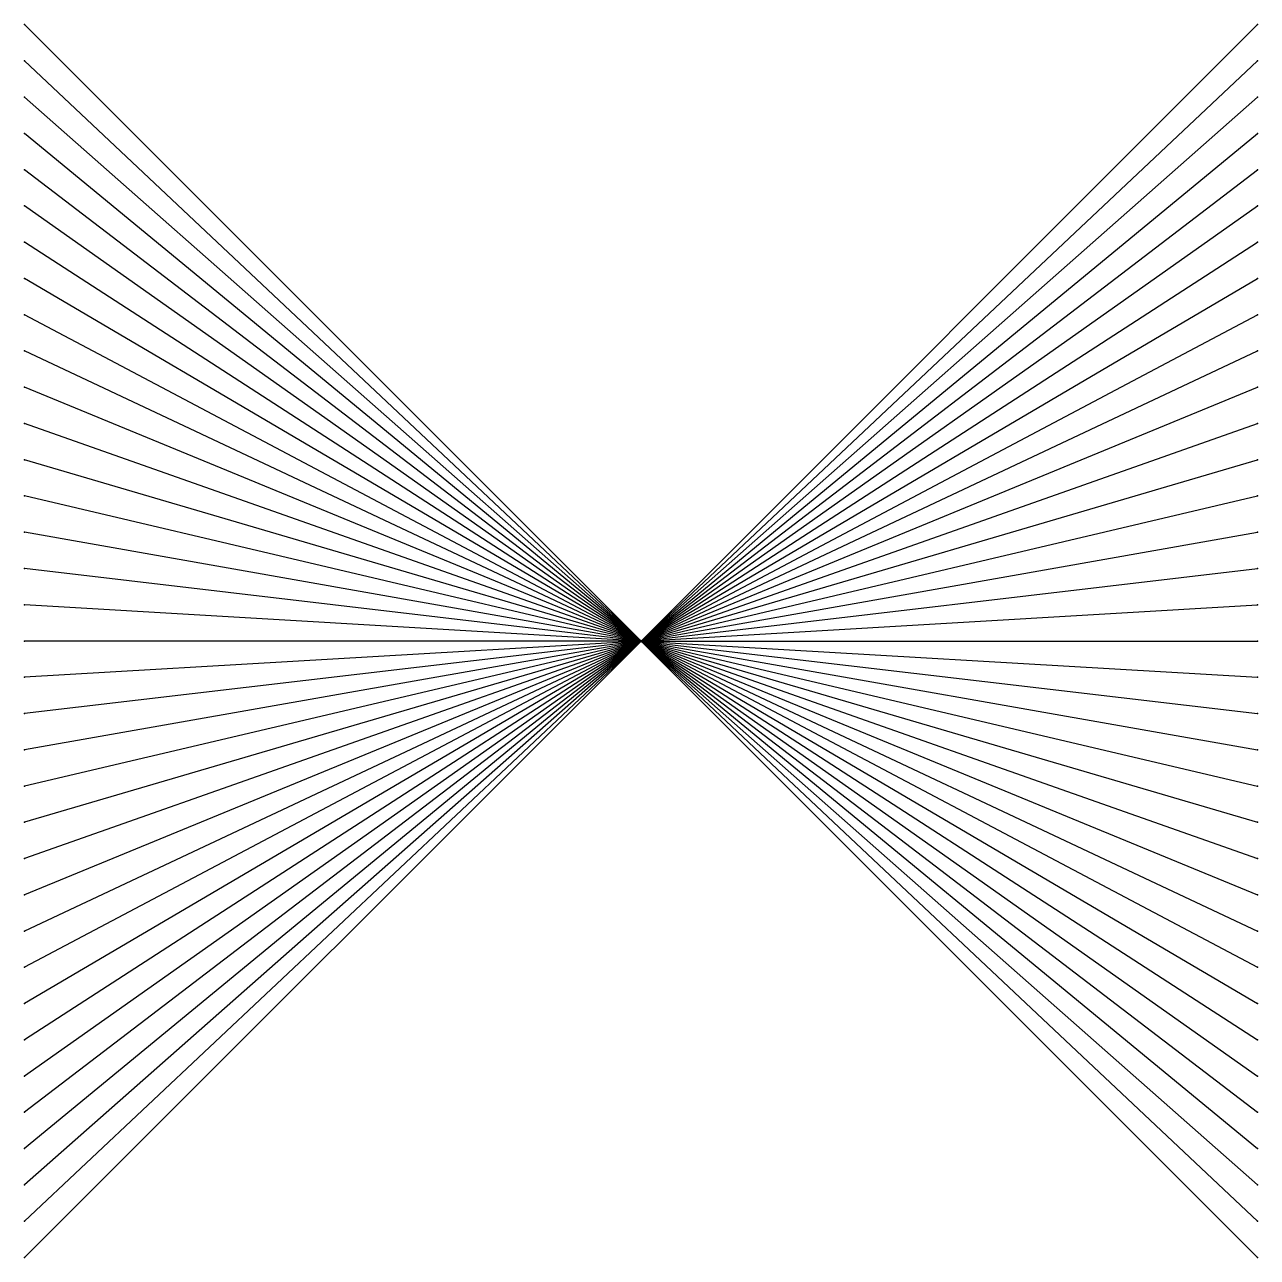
# Model space of a CAD drawing. Header units: metres. Extents: x -10 to 10, y -10 to 10.
import ezdxf

# ---------------------------------------------------------------- set-up
doc = ezdxf.new("R2010")
doc.units = ezdxf.units.M
for name, color, linetype in [('elements_default', 2, 'Continuous'), ('nodes_0.0_0.0_True_True', 1, 'Continuous'), ('nodes_1.0_1.0_False_False', 4, 'Continuous')]:
    doc.layers.add(name, color=color, linetype=linetype)

msp = doc.modelspace()

# ---------------------------------------------------------------- linework, layer by layer
at = {"layer": 'elements_default'}
for q in [(-10, 10), (10, 10), (-10, 9.412), (10, 9.412), (-10, 8.824), (10, 8.824), (-10, 8.235), (10, 8.235), (-10, 7.647), (10, 7.647), (-10, 7.059), (10, 7.059), (-10, 6.471), (10, 6.471), (-10, 5.882), (10, 5.882), (-10, 5.294), (10, 5.294), (-10, 4.706), (10, 4.706), (-10, 4.118), (10, 4.118), (-10, 3.529), (10, 3.529), (-10, 2.941), (10, 2.941), (-10, 2.353), (10, 2.353), (-10, 1.765), (10, 1.765), (-10, 1.176), (10, 1.176), (-10, 0.588), (10, 0.588), (-10, -10), (-10, -9.412), (-10, -8.824), (-10, -8.235), (-10, -7.647), (-10, -7.059), (-10, -6.471), (-10, -5.882), (-10, -5.294), (-10, -4.706), (-10, -4.118), (-10, -3.529), (-10, -2.941), (-10, -2.353), (-10, -1.765), (-10, -1.176), (-10, -0.588), (-10, 0), (10, -10), (10, -9.412), (10, -8.824), (10, -8.235), (10, -7.647), (10, -7.059), (10, -6.471), (10, -5.882), (10, -5.294), (10, -4.706), (10, -4.118), (10, -3.529), (10, -2.941), (10, -2.353), (10, -1.765), (10, -1.176), (10, -0.588), (10, 0)]:
    msp.add_line((0, 0), q, dxfattribs=at)
at = {"layer": 'nodes_0.0_0.0_True_True'}
for p in [(-10, 10), (10, 10), (-10, 9.412), (10, 9.412), (-10, 8.824), (10, 8.824), (-10, 8.235), (10, 8.235), (-10, 7.647), (10, 7.647), (-10, 7.059), (10, 7.059), (-10, 6.471), (10, 6.471), (-10, 5.882), (10, 5.882), (-10, 5.294), (10, 5.294), (-10, 4.706), (10, 4.706), (-10, 4.118), (10, 4.118), (-10, 3.529), (10, 3.529), (-10, 2.941), (10, 2.941), (-10, 2.353), (10, 2.353), (-10, 1.765), (10, 1.765), (-10, 1.176), (10, 1.176), (-10, 0.588), (10, 0.588), (-10, 0), (10, 0), (-10, -0.588), (10, -0.588), (-10, -1.176), (10, -1.176), (-10, -1.765), (10, -1.765), (-10, -2.353), (10, -2.353), (-10, -2.941), (10, -2.941), (-10, -3.529), (10, -3.529), (-10, -4.118), (10, -4.118), (-10, -4.706), (10, -4.706), (-10, -5.294), (10, -5.294), (-10, -5.882), (10, -5.882), (-10, -6.471), (10, -6.471), (-10, -7.059), (10, -7.059), (-10, -7.647), (10, -7.647), (-10, -8.235), (10, -8.235), (-10, -8.824), (10, -8.824), (-10, -9.412), (10, -9.412), (-10, -10), (10, -10)]:
    msp.add_point(p, dxfattribs=at)
at = {"layer": 'nodes_1.0_1.0_False_False'}
msp.add_point((0, 0), dxfattribs=at)

doc.saveas('drawing.dxf')
